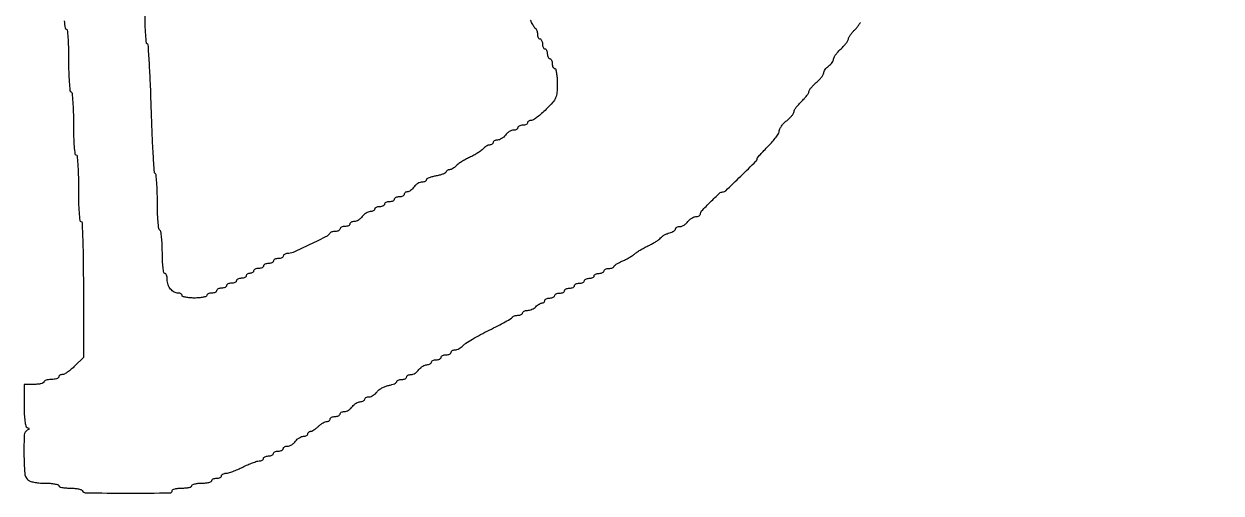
# Model space of a CAD drawing. Extents: x 70 to 555, y 312 to 2125.
# Drawn here: x 69.9 to 555, y 312 to 502.1 of the extents above; entities that cross this region are included whole.
import ezdxf

# ---------------------------------------------------------------- set-up
doc = ezdxf.new("R2010")
doc.units = 0

msp = doc.modelspace()

# ---------------------------------------------------------------- linework, layer by layer
for points in [[(70.50177, 1779.502669, 0.000006), (70.250445, 1639.375, 0.00033)], [(70.250445, 797.625, 0.000006), (70.50177, 657.497331, 0.413685)], [(275.022884, 503.560299, 0.012294), (275.990983, 501.870833, 0.008528), (276.849599, 500.507348, 0.144373), (277.25, 500.166667, -0.15923), (277.538485, 499.906393, -0.049842), (277.779688, 499.368229, -0.044078), (277.944732, 498.674758, -0.036404), (278, 497.916667, 0.050201), (278.073823, 497.183242, 0.070178), (278.29375, 496.563021, 0.090315), (278.61825, 496.145793, 0.184457), (279, 496, -0.191087), (279.381882, 495.848523, -0.088204), (279.70625, 495.4125, -0.068025), (279.926307, 494.765418, -0.048028), (280, 494, 0.048028), (280.073693, 493.234582, 0.068025), (280.29375, 492.5875, 0.088204), (280.618118, 492.151477, 0.191087), (281, 492, -0.191087), (281.381882, 491.848523, -0.088204), (281.70625, 491.4125, -0.068025), (281.926307, 490.765418, -0.048028), (282, 490, 0.048028), (282.073693, 489.234582, 0.068025), (282.29375, 488.5875, 0.088204), (282.618118, 488.151477, 0.191087), (283, 488, -0.191087), (283.381882, 487.848523, -0.088204), (283.70625, 487.4125, -0.068025), (283.926307, 486.765418, -0.048028), (284, 486, 0.048028), (284.073693, 485.234582, 0.068025), (284.29375, 484.5875, 0.088204), (284.618118, 484.151477, 0.191087), (285, 484, -0.339889), (285.395316, 483.696174, -0.023955), (285.708515, 482.243421, -0.025791), (285.928627, 480.301586, -0.015326), (286, 477.973684, -0.017051), (285.871886, 474.21794, -0.08384), (285.378821, 472.162954, -0.08069), (284.230632, 470.34695, -0.015142), (281.526316, 467.473684, -0.01577), (279.701557, 465.760542, -0.020411), (277.918421, 464.314145, -0.018588), (276.366751, 463.24456, -0.14254), (275.526316, 463, 0.063682), (274.942757, 462.925373, 0.081585), (274.448355, 462.70625, 0.098507), (274.117558, 462.381364, 0.150632), (274, 462, -0.191087), (273.848523, 461.618118, -0.088204), (273.4125, 461.29375, -0.068025), (272.765418, 461.073693, -0.048028), (272, 461, 0.048028), (271.234582, 460.926307, 0.068025), (270.5875, 460.70625, 0.088204), (270.151477, 460.381882, 0.191087), (270, 460, -0.173062), (269.863853, 459.618433, -0.093597), (269.477348, 459.29375, -0.073949), (268.901422, 459.074067, -0.054248), (268.220759, 459, 0.091287), (267.434551, 458.855253, 0.047927), (266.540724, 458.4125, 0.045499), (265.683198, 457.765149, 0.052224), (265, 457, -0.052224), (264.316802, 456.234851, -0.045499), (263.459276, 455.5875, -0.047927), (262.565449, 455.144747, -0.091287), (261.779241, 455, 0.054248), (261.098578, 454.925933, 0.073949), (260.522652, 454.70625, 0.093597), (260.136147, 454.381567, 0.173062), (260, 454, -0.136626), (259.893816, 453.618661, -0.100269), (259.595343, 453.29375, -0.086403), (259.148899, 453.075037, -0.070908), (258.622445, 453, 0.088741), (258.001976, 452.889004, 0.043241), (257.271792, 452.544834, 0.041072), (256.552766, 452.043375, 0.046781), (255.958917, 451.450498, -0.061576), (255.192152, 450.72888, -0.017101), (253.824896, 449.797745, -0.016992), (252.19186, 448.841583, -0.017066), (250.5, 448, 0.017066), (248.80814, 447.158417, 0.016992), (247.175104, 446.202255, 0.017101), (245.807848, 445.27112, 0.061576), (245.041083, 444.549502, -0.046781), (244.447234, 443.956625, -0.041072), (243.728208, 443.455166, -0.043241), (242.998024, 443.110996, -0.088741), (242.377555, 443, 0.064389), (241.850895, 442.931896, 0.082095), (241.404657, 442.73207, 0.098746), (241.106122, 442.435735, 0.149152), (241, 442.087898, -0.271692), (240.768851, 441.693911, -0.032949), (239.825, 441.245211, -0.031813), (238.532678, 440.825121, -0.020833), (237, 440.5, 0.020833), (235.467322, 440.174879, 0.031813), (234.175, 439.754789, 0.032949), (233.231149, 439.306089, 0.271692), (233, 438.912102, -0.187191), (232.86489, 438.56386, -0.089461), (232.477348, 438.26793, -0.069286), (231.901637, 438.067285, -0.04929), (231.220759, 438, 0.091287), (230.434551, 437.855253, 0.047927), (229.540724, 437.4125, 0.045499), (228.683198, 436.765149, 0.052224), (228, 436, -0.038332), (227.353917, 435.234732, -0.039803), (226.606151, 434.5875, -0.043072), (225.871239, 434.139145, -0.115942), (225.279241, 434, 0.07663), (224.790518, 433.924656, 0.089631), (224.375777, 433.70625, 0.10076), (224.098521, 433.381366, 0.127083), (224, 433, -0.191087), (223.848523, 432.618118, -0.088204), (223.4125, 432.29375, -0.068025), (222.765418, 432.073693, -0.048028), (222, 432, 0.048028), (221.234582, 431.926307, 0.068025), (220.5875, 431.70625, 0.088204), (220.151477, 431.381882, 0.191087), (220, 431, -0.191087), (219.848523, 430.618118, -0.088204), (219.4125, 430.29375, -0.068025), (218.765418, 430.073693, -0.048028), (218, 430, 0.048028), (217.234582, 429.926307, 0.068025), (216.5875, 429.70625, 0.088204), (216.151477, 429.381882, 0.191087), (216, 429, -0.191087), (215.848523, 428.618118, -0.088204), (215.4125, 428.29375, -0.068025), (214.765418, 428.073693, -0.048028), (214, 428, 0.048028), (213.234582, 427.926307, 0.068025), (212.5875, 427.70625, 0.088204), (212.151477, 427.381882, 0.191087), (212, 427, -0.173062), (211.863853, 426.618433, -0.093597), (211.477348, 426.29375, -0.073949), (210.901422, 426.074067, -0.054248), (210.220759, 426, 0.091287), (209.434551, 425.855253, 0.047927), (208.540724, 425.4125, 0.045499), (207.683198, 424.765149, 0.052224), (207, 424, -0.052224), (206.316802, 423.234851, -0.045499), (205.459276, 422.5875, -0.047927), (204.565449, 422.144747, -0.091287), (203.779241, 422, 0.054248), (203.098578, 421.925933, 0.073949), (202.522652, 421.70625, 0.093597), (202.136147, 421.381567, 0.173062), (202, 421, -0.191087), (201.848523, 420.618118, -0.088204), (201.4125, 420.29375, -0.068025), (200.765418, 420.073693, -0.048028), (200, 420, 0.048028), (199.234582, 419.926307, 0.068025), (198.5875, 419.70625, 0.088204), (198.151477, 419.381882, 0.191087), (198, 419, -0.184457), (197.854207, 418.61825, -0.090315), (197.436979, 418.29375, -0.070178), (196.816758, 418.073823, -0.050201), (196.083333, 418, 0.038089), (195.325267, 417.942169, 0.045801), (194.631771, 417.769649, 0.052086), (194.094831, 417.517238, 0.157623), (193.833333, 417.215826, -0.178496), (192.7542, 416.06948, -0.003936), (185.796345, 412.670218, -0.005608), (178.965645, 409.493109, -0.106435), (176.675406, 409, 0.057764), (176.034609, 408.925723, 0.076981), (175.492151, 408.70625, 0.095835), (175.12864, 408.381461, 0.164076), (175, 408, -0.191087), (174.848523, 407.618118, -0.088204), (174.4125, 407.29375, -0.068025), (173.765418, 407.073693, -0.048028), (173, 407, 0.048028), (172.234582, 406.926307, 0.068025), (171.5875, 406.70625, 0.088204), (171.151477, 406.381882, 0.191087), (171, 406, -0.191087), (170.848523, 405.618118, -0.088204), (170.4125, 405.29375, -0.068025), (169.765418, 405.073693, -0.048028), (169, 405, 0.048028), (168.234582, 404.926307, 0.068025), (167.5875, 404.70625, 0.088204), (167.151477, 404.381882, 0.191087), (167, 404, -0.191087), (166.848523, 403.618118, -0.088204), (166.4125, 403.29375, -0.068025), (165.765418, 403.073693, -0.048028), (165, 403, 0.048028), (164.234582, 402.926307, 0.068025), (163.5875, 402.70625, 0.088204), (163.151477, 402.381882, 0.191087), (163, 402, -0.148195), (162.884432, 401.618646, -0.098894), (162.559375, 401.29375, -0.082425), (162.073457, 401.074694, -0.064853), (161.5, 401, 0.064853), (160.926543, 400.925306, 0.082425), (160.440625, 400.70625, 0.098894), (160.115568, 400.381354, 0.148195), (160, 400, -0.191087), (159.848523, 399.618118, -0.088204), (159.4125, 399.29375, -0.068025), (158.765418, 399.073693, -0.048028), (158, 399, 0.048028), (157.234582, 398.926307, 0.068025), (156.5875, 398.70625, 0.088204), (156.151477, 398.381882, 0.191087), (156, 398, -0.191087), (155.848523, 397.618118, -0.088204), (155.4125, 397.29375, -0.068025), (154.765418, 397.073693, -0.048028), (154, 397, 0.048028), (153.234582, 396.926307, 0.068025), (152.5875, 396.70625, 0.088204), (152.151477, 396.381882, 0.191087), (152, 396, -0.191087), (151.848523, 395.618118, -0.088204), (151.4125, 395.29375, -0.068025), (150.765418, 395.073693, -0.048028), (150, 395, 0.048028), (149.234582, 394.926307, 0.068025), (148.5875, 394.70625, 0.088204), (148.151477, 394.381882, 0.191087), (148, 394, -0.191087), (147.848523, 393.618118, -0.088204), (147.4125, 393.29375, -0.068025), (146.765418, 393.073693, -0.048028), (146, 393, 0.048028), (145.234582, 392.926307, 0.068025), (144.5875, 392.70625, 0.088204), (144.151477, 392.381882, 0.191087), (144, 392, -0.322437), (143.719449, 391.610183, -0.031449), (142.53125, 391.29375, -0.03053), (140.916554, 391.072205, -0.01883), (139, 391, -0.01883), (137.083446, 391.072205, -0.03053), (135.46875, 391.29375, -0.031449), (134.280551, 391.610183, -0.322437), (134, 392, 0.154765), (133.879052, 392.381386, 0.09778), (133.538393, 392.70625, 0.080164), (133.02945, 392.925485, 0.061768), (132.428571, 393, -0.126451), (130.773391, 393.4254, -0.096137), (129.329076, 394.62919, -0.087855), (128.342118, 396.397639, -0.083638), (128, 398.428571, 0.037042), (127.926944, 399.413343, 0.055756), (127.70625, 400.244643, 0.073141), (127.383113, 400.813074, 0.230944), (127, 401, -0.362066), (126.582964, 401.34755, -0.015837), (126.279617, 403.360246, -0.019558), (126.067351, 406.04813, -0.009924), (126, 409.440983, 0.01106), (125.927457, 412.720183, 0.016428), (125.70625, 415.583975, 0.011541), (125.395703, 417.904719, 0.218668), (125, 418.5, -0.22802), (124.591472, 419.13898, -0.008434), (124.287172, 422.065552, -0.013521), (124.070326, 425.693612, -0.008165), (124, 430, 0.007494), (123.936904, 434.20965, 0.011566), (123.743726, 437.843774, 0.006038), (123.47636, 440.863357, 0.233308), (123.127578, 441.421152, -0.242602), (122.761979, 442.029388, -0.001184), (122.295361, 449.445278, -0.004971), (121.864458, 457.966104, -0.003081), (121.519603, 467.980169, 0.00321), (121.173443, 477.957293, 0.005342), (120.738086, 486.356675, 0.001146), (120.26501, 493.651222, 0.394707), (119.892024, 494, -0.387878), (119.533509, 494.327374, -0.004876), (119.262032, 497.671875, -0.01112), (119.06414, 501.707093, -0.006691), (119, 506.5, 0.006171)], [(86.27, 503.375, 0.008841), (86.561971, 500.39027, 0.380863), (87, 500, -0.380679), (87.437802, 499.610186, -0.008908), (87.729905, 496.639754, -0.013847), (87.935948, 492.719788, -0.006205), (88, 487.559017, 0.006885), (88.068751, 482.566626, 0.012222), (88.282514, 478.458185, 0.007213), (88.582636, 475.163862, 0.23202), (89, 474.5, -0.23202), (89.417364, 473.836138, -0.007213), (89.717486, 470.541815, -0.012222), (89.931249, 466.433374, -0.006885), (90, 461.440983, 0.006205), (90.064052, 456.280212, 0.013847), (90.270095, 452.360246, 0.008908), (90.562198, 449.389814, 0.380679), (91, 449, -0.383731), (91.441643, 448.602529, -0.007812), (91.731481, 445.375, -0.012845), (91.936498, 441.129218, -0.00564), (92, 435.5, 0.00564), (92.063502, 429.870782, 0.012845), (92.268519, 425.625, 0.007812), (92.558357, 422.397471, 0.383731), (93, 422, -0.401), (93.467877, 421.552863, -0.002255), (93.74092, 414.866667, -0.006534), (93.939807, 406.30836, -0.002542), (94, 394.466667), (94, 366.933333), (90.533333, 363.466667, -0.020323), (89.093654, 362.139494, -0.024475), (87.634583, 361.018333, -0.024253), (86.337768, 360.209371, -0.128003), (85.533333, 360, 0.063376), (84.94708, 359.925391, 0.081363), (84.450417, 359.70625, 0.098399), (84.118088, 359.381367, 0.151278), (84, 359, -0.254951), (83.790443, 358.615738, -0.06271), (83.11875, 358.29375, -0.048861), (82.149251, 358.072766, -0.031626), (81, 358, 0.031626), (79.850749, 357.927234, 0.048861), (78.88125, 357.70625, 0.06271), (78.209557, 357.384262, 0.254951), (78, 357, -0.295869), (77.748945, 356.612873, -0.04382), (76.825, 356.29375, -0.037669), (75.532944, 356.07239, -0.023598), (74, 356), (70, 356), (70, 347.583333, 0.009135), (70.069951, 343.754809, 0.025372), (70.304455, 341.074587, 0.032318), (70.6766, 339.263129, 0.220192), (71.25, 338.583333, -0.029131), (71.85747, 338.255505, -0.260055), (72, 338, -0.260055), (71.85747, 337.744495, -0.029131), (71.25, 337.416667, 0.280363), (70.051863, 335.617416, 0.012431), (69.927444, 327.80591, 0.014797), (70.225452, 320.074513, 0.181267), (71.428571, 317.428571, 0.109271), (72.375346, 316.82476, 0.037198), (73.953938, 316.378205, 0.031255), (75.995842, 316.092899, 0.019087), (78.428571, 316, -0.016884), (80.564308, 315.927861, -0.027524), (82.363393, 315.70625, -0.026416), (83.70643, 315.391199, -0.333489), (84, 315, 0.308946), (84.26528, 314.611648, 0.037703), (85.304539, 314.29375, 0.03416), (86.738865, 314.072294, 0.021227), (88.440983, 314, -0.02093), (90.186816, 313.926887, -0.027868), (91.758975, 313.70625, -0.027581), (93.000298, 313.388891, -0.179846), (93.5, 313, 0.257952), (95.195217, 312.046584, 0.001857), (112.063983, 311.983931, 0.001594), (129.044192, 312.038077, 0.412347), (130, 313, -0.295869), (130.251055, 313.387127, -0.04382), (131.175, 313.70625, -0.037669), (132.467056, 313.92761, -0.023598), (134, 314, 0.023598), (135.532944, 314.07239, 0.037669), (136.825, 314.29375, 0.04382), (137.748945, 314.612873, 0.295869), (138, 315, -0.295869), (138.251055, 315.387127, -0.04382), (139.175, 315.70625, -0.037669), (140.467056, 315.92761, -0.023598), (142, 316, 0.023598), (143.532944, 316.07239, 0.037669), (144.825, 316.29375, 0.04382), (145.748945, 316.612873, 0.295869), (146, 317, -0.191087), (146.151477, 317.381882, -0.088204), (146.5875, 317.70625, -0.068025), (147.234582, 317.926307, -0.048028), (148, 318, 0.048028), (148.765418, 318.073693, 0.068025), (149.4125, 318.29375, 0.088204), (149.848523, 318.618118, 0.191087), (150, 319, -0.177381), (150.139786, 319.38163, -0.092408), (150.537716, 319.70625, -0.07251), (151.13017, 319.926029, -0.052664), (151.830522, 320, 0.074038), (152.836415, 320.149769, 0.014638), (154.568425, 320.733146, 0.015214), (156.562853, 321.540372, 0.013622), (158.580522, 322.495815, -0.012987), (160.592285, 323.451592, -0.014731), (162.568966, 324.259713, -0.014017), (164.279066, 324.84661, -0.075185), (165.25, 324.995815, 0.055182), (165.919434, 325.071542, 0.074651), (166.485938, 325.292521, 0.093997), (166.866001, 325.618134, 0.170361), (167, 326, -0.191087), (167.151477, 326.381882, -0.088204), (167.5875, 326.70625, -0.068025), (168.234582, 326.926307, -0.048028), (169, 327, 0.048028), (169.765418, 327.073693, 0.068025), (170.4125, 327.29375, 0.088204), (170.848523, 327.618118, 0.191087), (171, 328, -0.191087), (171.151477, 328.381882, -0.088204), (171.5875, 328.70625, -0.068025), (172.234582, 328.926307, -0.048028), (173, 329, 0.048028), (173.765418, 329.073693, 0.068025), (174.4125, 329.29375, 0.088204), (174.848523, 329.618118, 0.191087), (175, 330, -0.173062), (175.136147, 330.381567, -0.093597), (175.522652, 330.70625, -0.073949), (176.098578, 330.925933, -0.054248), (176.779241, 331, 0.091287), (177.565449, 331.144747, 0.047927), (178.459276, 331.5875, 0.045499), (179.316802, 332.234851, 0.052224), (180, 333, -0.052224), (180.683198, 333.765149, -0.045499), (181.540724, 334.4125, -0.047927), (182.434551, 334.855253, -0.091287), (183.220759, 335, 0.054248), (183.901422, 335.074067, 0.073949), (184.477348, 335.29375, 0.093597), (184.863853, 335.618433, 0.173062), (185, 336, -0.103303), (185.079687, 336.381579, -0.09885), (185.306033, 336.70625, -0.096885), (185.644152, 336.923813, -0.094931), (186.041813, 337, 0.114892), (186.57961, 337.12523, 0.025667), (187.408201, 337.5875, 0.025343), (188.332056, 338.234417, 0.022119), (189.230375, 339, -0.027562), (190.148584, 339.765446, -0.028874), (191.131751, 340.4125, -0.030131), (192.04033, 340.867297, -0.101307), (192.688561, 341, 0.07466), (193.189641, 341.07524, 0.088576), (193.614765, 341.29375, 0.100668), (193.898958, 341.618647, 0.130232), (194, 342, -0.191087), (194.151477, 342.381882, -0.088204), (194.5875, 342.70625, -0.068025), (195.234582, 342.926307, -0.048028), (196, 343, 0.048028), (196.765418, 343.073693, 0.068025), (197.4125, 343.29375, 0.088204), (197.848523, 343.618118, 0.191087), (198, 344, -0.173062), (198.136147, 344.381567, -0.093597), (198.522652, 344.70625, -0.073949), (199.098578, 344.925933, -0.054248), (199.779241, 345, 0.091287), (200.565449, 345.144747, 0.047927), (201.459276, 345.5875, 0.045499), (202.316802, 346.234851, 0.052224), (203, 347, -0.052224), (203.683198, 347.765149, -0.045499), (204.540724, 348.4125, -0.047927), (205.434551, 348.855253, -0.091287), (206.220759, 349, 0.054248), (206.901422, 349.074067, 0.073949), (207.477348, 349.29375, 0.093597), (207.863853, 349.618433, 0.173062), (208, 350, -0.173062), (208.136147, 350.381567, -0.093597), (208.522652, 350.70625, -0.073949), (209.098578, 350.925933, -0.054248), (209.779241, 351, 0.091127), (210.565224, 351.144447, 0.047946), (211.458321, 351.586176, 0.045531), (212.314796, 352.232067, 0.052332), (212.996751, 352.995492, -0.073372), (213.783262, 353.804977, -0.03703), (214.97676, 354.585699, -0.035778), (216.355287, 355.224159, -0.044219), (217.71751, 355.606783, 0.024594), (218.974982, 355.907352, 0.036508), (220.035769, 356.302749, 0.04048), (220.796165, 356.728768, 0.249809), (221, 357.111291, -0.209741), (221.149103, 357.4511, -0.081598), (221.5875, 357.738942, -0.062142), (222.234318, 357.934799, -0.0425), (223, 358, 0.048028), (223.765418, 358.073693, 0.068025), (224.4125, 358.29375, 0.088204), (224.848523, 358.618118, 0.191087), (225, 359, -0.173062), (225.136147, 359.381567, -0.093597), (225.522652, 359.70625, -0.073949), (226.098578, 359.925933, -0.054248), (226.779241, 360, 0.091287), (227.565449, 360.144747, 0.047927), (228.459276, 360.5875, 0.045499), (229.316802, 361.234851, 0.052224), (230, 362, -0.052224), (230.683198, 362.765149, -0.045499), (231.540724, 363.4125, -0.047927), (232.434551, 363.855253, -0.091287), (233.220759, 364, 0.054248), (233.901422, 364.074067, 0.073949), (234.477348, 364.29375, 0.093597), (234.863853, 364.618433, 0.173062), (235, 365, -0.191087), (235.151477, 365.381882, -0.088204), (235.5875, 365.70625, -0.068025), (236.234582, 365.926307, -0.048028), (237, 366, 0.048028), (237.765418, 366.073693, 0.068025), (238.4125, 366.29375, 0.088204), (238.848523, 366.618118, 0.191087), (239, 367, -0.191087), (239.151477, 367.381882, -0.088204), (239.5875, 367.70625, -0.068025), (240.234582, 367.926307, -0.048028), (241, 368, 0.048028), (241.765418, 368.073693, 0.068025), (242.4125, 368.29375, 0.088204), (242.848523, 368.618118, 0.191087), (243, 369, -0.160289), (243.125502, 369.381426, -0.096675), (243.479607, 369.70625, -0.078271), (244.008301, 369.925629, -0.059344), (244.632705, 370, 0.084805), (245.374479, 370.126725, 0.040481), (246.260883, 370.521856, 0.0386), (247.143304, 371.09673, 0.044457), (247.882705, 371.776532, -0.066907), (248.990606, 372.707183, -0.008414), (251.668669, 374.34258, -0.009768), (254.93545, 376.17787, -0.007965), (258.5, 378.01731, 0.004943), (261.973233, 379.783124, 0.007498), (264.954167, 381.393206, 0.003398), (267.449366, 382.812019, 0.159653), (267.833333, 383.240778, -0.158816), (268.093948, 383.532752, -0.050455), (268.631771, 383.776979, -0.044547), (269.325249, 383.944041, -0.036858), (270.083333, 384, 0.050201), (270.816758, 384.073823, 0.070178), (271.436979, 384.29375, 0.090315), (271.854207, 384.61825, 0.184457), (272, 385, -0.185417), (272.146613, 385.381768, -0.090018), (272.566518, 385.70625, -0.069864), (273.190576, 385.926196, -0.049879), (273.928571, 386, 0.064082), (274.776513, 386.109123, 0.039128), (275.73125, 386.440625, 0.038656), (276.641413, 386.925727, 0.054664), (277.357143, 387.5, -0.032161), (278.010186, 388.074034, -0.032192), (278.73125, 388.559375, -0.03396), (279.413868, 388.89773, -0.098387), (279.928571, 389, 0.09221), (280.337584, 389.076077, 0.096076), (280.685268, 389.29375, 0.099376), (280.917947, 389.618459, 0.106313), (281, 390, -0.191087), (281.151477, 390.381882, -0.088204), (281.5875, 390.70625, -0.068025), (282.234582, 390.926307, -0.048028), (283, 391, 0.048028), (283.765418, 391.073693, 0.068025), (284.4125, 391.29375, 0.088204), (284.848523, 391.618118, 0.191087), (285, 392, -0.191087), (285.151477, 392.381882, -0.088204), (285.5875, 392.70625, -0.068025), (286.234582, 392.926307, -0.048028), (287, 393, 0.048028), (287.765418, 393.073693, 0.068025), (288.4125, 393.29375, 0.088204), (288.848523, 393.618118, 0.191087), (289, 394, -0.191087), (289.151477, 394.381882, -0.088204), (289.5875, 394.70625, -0.068025), (290.234582, 394.926307, -0.048028), (291, 395, 0.048028), (291.765418, 395.073693, 0.068025), (292.4125, 395.29375, 0.088204), (292.848523, 395.618118, 0.191087), (293, 396, -0.191087), (293.151477, 396.381882, -0.088204), (293.5875, 396.70625, -0.068025), (294.234582, 396.926307, -0.048028), (295, 397, 0.048028), (295.765418, 397.073693, 0.068025), (296.4125, 397.29375, 0.088204), (296.848523, 397.618118, 0.191087), (297, 398, -0.191087), (297.151477, 398.381882, -0.088204), (297.5875, 398.70625, -0.068025), (298.234582, 398.926307, -0.048028), (299, 399, 0.048028), (299.765418, 399.073693, 0.068025), (300.4125, 399.29375, 0.088204), (300.848523, 399.618118, 0.191087), (301, 400, -0.191087), (301.151477, 400.381882, -0.088204), (301.5875, 400.70625, -0.068025), (302.234582, 400.926307, -0.048028), (303, 401, 0.048028), (303.765418, 401.073693, 0.068025), (304.4125, 401.29375, 0.088204), (304.848523, 401.618118, 0.191087), (305, 402, -0.191087), (305.151477, 402.381882, -0.088204), (305.5875, 402.70625, -0.068025), (306.234582, 402.926307, -0.048028), (307, 403, 0.035971), (307.765981, 403.055177, 0.054436), (308.4125, 403.222042, 0.071241), (308.855554, 403.466154, 0.235453), (309, 403.755889, -0.225806), (309.176282, 404.126326, -0.024917), (309.954687, 404.697037, -0.026511), (311.004986, 405.312165, -0.01839), (312.25, 405.898338, 0.018328), (313.640672, 406.552879, 0.013478), (315.132812, 407.374855, 0.013658), (316.50383, 408.230183, 0.029334), (317.5, 408.977694, -0.029231), (318.518683, 409.742426, -0.0122), (319.973595, 410.656831, -0.012022), (321.582711, 411.562549, -0.01525), (323.11224, 412.31679, 0.017989), (324.581592, 413.051386, 0.01745), (326.00965, 413.896716, 0.01766), (327.211598, 414.72731, 0.059588), (327.903258, 415.383433, -0.061993), (328.530084, 415.972371, -0.029972), (329.458096, 416.567841, -0.029168), (330.513127, 417.080403, -0.037022), (331.541018, 417.420939, 0.035302), (332.48237, 417.729219, 0.04735), (333.277674, 418.144965, 0.056101), (333.829764, 418.599138, 0.194996), (334, 419.019052, -0.175981), (334.135963, 419.39339, -0.092801), (334.522652, 419.711847, -0.072975), (335.098531, 419.927408, -0.05317), (335.779241, 420, 0.091287), (336.565449, 420.144747, 0.047927), (337.459276, 420.5875, 0.045499), (338.316802, 421.234851, 0.052224), (339, 422, -0.052224), (339.683198, 422.765149, -0.045499), (340.540724, 423.4125, -0.047927), (341.434551, 423.855253, -0.091287), (342.220759, 424, 0.054311), (342.90142, 424.074153, 0.074006), (343.477348, 424.294076, 0.093642), (343.863843, 424.619123, 0.172894), (344, 425.001111, -0.192316), (344.528187, 426.323549, -0.008286), (348.101905, 429.961026, -0.008386), (351.791514, 433.474121, -0.188207), (353.139101, 434, 0.193424), (354.267943, 434.453663, 0.00206), (360.426488, 440.406054, 0.00201), (366.545011, 446.416862, 0.200176), (367, 447.507797, -0.179952), (367.12935, 447.85556, -0.004049), (368.321875, 449.214462, -0.008603), (369.775425, 450.78862, -0.005652), (371.5, 452.552632, 0.017568), (373.223683, 454.40189, 0.022042), (374.680791, 456.237089, 0.02092), (375.747685, 457.847368, 0.13533), (376.009074, 458.776316, -0.120135), (376.214416, 459.599751, -0.037463), (376.894068, 460.68767, -0.035008), (377.863794, 461.831336, -0.032254), (379.009074, 462.862562, 0.024708), (380.15403, 463.862647, 0.029757), (381.121416, 464.913781, 0.030781), (381.811781, 465.874907, 0.141267), (382, 466.527796, -0.132215), (382.182319, 467.205224, -0.025488), (382.88125, 468.279567, -0.025524), (383.851491, 469.48239, -0.021121), (385, 470.661987, 0.018931), (386.148642, 471.831431, 0.023647), (387.11875, 473.003776, 0.022885), (387.824748, 474.03965, 0.139003), (388, 474.657859, -0.145737), (388.179656, 475.261138, -0.025987), (388.88125, 476.221707, -0.026157), (389.8514, 477.294712, -0.020975), (391, 478.346546, 0.024124), (392.14842, 479.411583, 0.028795), (393.11875, 480.524098, 0.029614), (393.811725, 481.536033, 0.136142), (394, 482.214681, -0.11214), (394.14021, 482.831972, -0.044039), (394.5875, 483.587186, -0.040757), (395.234764, 484.349117, -0.040171), (396, 485, 0.041141), (396.765221, 485.653428, 0.041233), (397.4125, 486.422869, 0.044503), (397.85928, 487.188882, 0.11021), (398, 487.819549, -0.129236), (398.186019, 488.527212, -0.027097), (398.88125, 489.615995, -0.026729), (399.851562, 490.826, -0.022526), (401, 492, 0.018793), (402.148659, 493.15683, 0.023583), (403.11875, 494.315331, 0.022756), (403.825478, 495.338545, 0.140654), (404, 495.946664, -0.125974), (404.152696, 496.543108, -0.025011), (404.734375, 497.489162, -0.02503), (405.542937, 498.549852, -0.021009), (406.5, 499.590909, 0.023194), (407.456969, 500.641035, 0.0267), (408.265625, 501.728849, 0.027253), (408.842482, 502.710303, 0.119787)]]:
    msp.add_lwpolyline(points, format="xyb")

doc.saveas('drawing.dxf')
